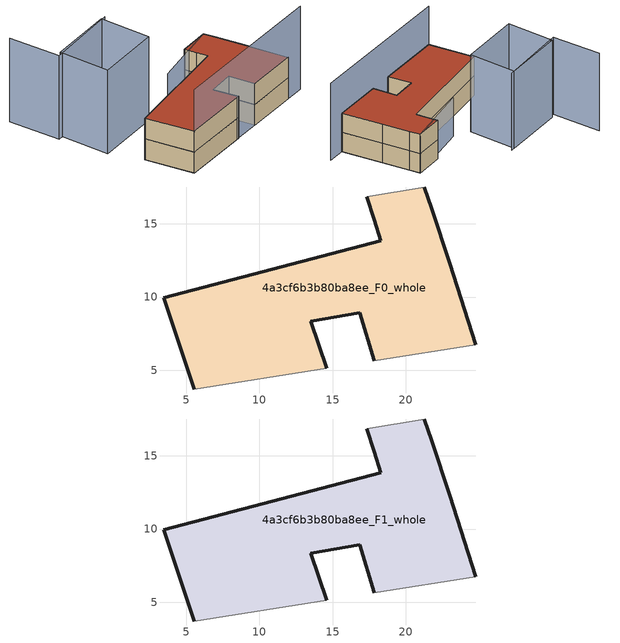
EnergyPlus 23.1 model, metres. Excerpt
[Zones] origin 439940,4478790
4a3cf6b3b80ba8ee_F0_whole
 floor ground (EU_floor_Construction): 24.77,6.74 22.97,12.29 21.77,16.04 21.25,17.51 17.33,16.84 17.83,15.26 18.27,13.84 3.47,9.93 5.55,3.72 14.59,5.15 13.5,8.34 16.84,8.94 17.85,5.66 z0
 wall outside (EU_wall_Construction): 5.55,3.72 3.47,9.93 18.27,13.84 17.83,15.26 17.33,16.84 / 21.25,17.51 21.77,16.04 22.97,12.29 24.77,6.74 / 17.85,5.66 16.84,8.94 13.5,8.34 14.59,5.15 z0:3
 wall adiabatic (EU_wall_Construction): 14.59,5.15 5.55,3.72 / 17.33,16.84 21.25,17.51 / 24.77,6.74 17.85,5.66 z0:3
4a3cf6b3b80ba8ee_F1_whole
 floor to 4a3cf6b3b80ba8ee_F0_whole (EU_floor_Construction): 24.77,6.74 22.97,12.29 21.77,16.04 21.25,17.51 17.33,16.84 17.83,15.26 18.27,13.84 3.47,9.93 5.55,3.72 14.59,5.15 13.5,8.34 16.84,8.94 17.85,5.66 z3
 wall outside (EU_wall_Construction): 5.55,3.72 3.47,9.93 18.27,13.84 17.83,15.26 17.33,16.84 / 21.25,17.51 21.77,16.04 22.97,12.29 24.77,6.74 / 17.85,5.66 16.84,8.94 13.5,8.34 14.59,5.15 z3:6
 wall adiabatic (EU_wall_Construction): 14.59,5.15 5.55,3.72 / 17.33,16.84 21.25,17.51 / 24.77,6.74 17.85,5.66 z3:6
 roof outside (EU_roof_Construction): 21.77,16.04 22.97,12.29 24.77,6.74 17.85,5.66 16.84,8.94 13.5,8.34 14.59,5.15 5.55,3.72 3.47,9.93 18.27,13.84 17.83,15.26 17.33,16.84 21.25,17.51 z6
shading: 5.55,3.73 27.17,7.12 / 9.26,22.27 -0.52,20.31 / -0.52,20.31 -1.9,27.21 / 9.86,15.52 1.28,14.01 / 1.28,14.01 0.11,20.72 / 0.11,20.72 8.68,22.23 / 8.68,22.23 9.86,15.52 z0:12; 21.25,17.51 12.15,14.57 z0:6
[Building]
EU S2 Campaign: North Axis=0; Terrain=City; Solar Distribution=FullExterior
[Site:Location]
Madrid: Latitude=40.5; Longitude=-3.5; Time Zone=1; Elevation=609
[SizingPeriod:WeatherFileDays]
AnnualSizingPeriod: Begin Month=1; Begin Day of Month=1; End Month=12; End Day of Month=31; Day of Week for Start Day=Monday; Use Weather File Daylight Saving Period=No; Use Weather File Rain and Snow Indicators=No
[MATERIAL]
EU_InternalMass_Material: Roughness=MediumRough; Thickness=0.1; Conductivity=1; Density=1800; Specific Heat=900; Thermal Absorptance=0.9; Solar Absorptance=0.7; Visible Absorptance=0.7
[MATERIAL:NOMASS] Roughness=MediumRough; Thermal Absorptance=0.9; Solar Absorptance=0.7; Visible Absorptance=0.7
Name | Thermal Resistance
EU_wall_NoMass | 1.26313
EU_roof_NoMass | 0.258054
EU_floor_NoMass | 0.563028
[CONSTRUCTION]
EU_wall_Construction: EU_wall_NoMass
EU_roof_Construction: EU_roof_NoMass
EU_floor_Construction: EU_floor_NoMass
EU_InternalMass_Construction: EU_InternalMass_Material
[ZONE] Type=1; Multiplier=1; Ceiling Height=autocalculate; Floor Area=autocalculate; Part of Total Floor Area=Yes
Name | Volume
4a3cf6b3b80ba8ee_F0_whole | 436.847
4a3cf6b3b80ba8ee_F1_whole | 436.846
[INTERNALMASS] Construction=EU_InternalMass_Construction; Surface Area=142.306
Name | Zone or ZoneList
4a3cf6b3b80ba8ee_F0_whole_EU_InternalMass | 4a3cf6b3b80ba8ee_F0_whole
4a3cf6b3b80ba8ee_F1_whole_EU_InternalMass | 4a3cf6b3b80ba8ee_F1_whole
[OTHEREQUIPMENT] Fuel Type=Electricity; Design Level Calculation Method=Watts/Area; Power per Zone Floor Area=1; Fraction Latent=0; Fraction Radiant=0; Fraction Lost=0; Carbon Dioxide Generation Rate=0; EndUse Subcategory=EU_Step8_InternalGains
Name | Zone or ZoneList or Space or SpaceList | Schedule
EU_Step8_InternalGain_4a3cf6b3b80ba8ee_F0_whole_f000 | 4a3cf6b3b80ba8ee_F0_whole | EU_Step8_GainSchedule_4a3cf6b3b80ba8ee_F0_whole_f000
EU_Step8_InternalGain_4a3cf6b3b80ba8ee_F1_whole_f000 | 4a3cf6b3b80ba8ee_F1_whole | EU_Step8_GainSchedule_4a3cf6b3b80ba8ee_F1_whole_f000
[ZONEVENTILATION:DESIGNFLOWRATE] Schedule=EU_AlwaysOn; Design Flow Rate Calculation Method=AirChanges/Hour; Air Changes per Hour=0.717621; Ventilation Type=Natural; Fan Pressure Rise=0; Fan Total Efficiency=1; Constant Term Coefficient=1; Temperature Term Coefficient=0; Velocity Term Coefficient=0; Velocity Squared Term Coefficient=0; Minimum Indoor Temperature=-100; Maximum Indoor Temperature=100; Delta Temperature=-100; Minimum Outdoor Temperature=-100; Maximum Outdoor Temperature=100; Maximum Wind Speed=40
Name | Zone or ZoneList or Space or SpaceList
EU_ConstantAir_4a3cf6b3b80ba8ee_F0_whole | 4a3cf6b3b80ba8ee_F0_whole
EU_ConstantAir_4a3cf6b3b80ba8ee_F1_whole | 4a3cf6b3b80ba8ee_F1_whole
[HVACTEMPLATE:THERMOSTAT] Constant Heating Setpoint=20; Constant Cooling Setpoint=50
EU_HeatOnly_4a3cf6b3b80ba8ee_F0_whole; EU_HeatOnly_4a3cf6b3b80ba8ee_F1_whole
[HVACTEMPLATE:ZONE:IDEALLOADSAIRSYSTEM] System Availability Schedule=EU_AlwaysOn; Maximum Heating Supply Air Temperature=50; Minimum Cooling Supply Air Temperature=13; Maximum Heating Supply Air Humidity Ratio=0.0156; Minimum Cooling Supply Air Humidity Ratio=0.0077; Heating Limit=NoLimit; Cooling Limit=NoLimit; Heating Availability Schedule=EU_AlwaysOn; Cooling Availability Schedule=EU_CoolingOff; Dehumidification Control Type=ConstantSensibleHeatRatio; Cooling Sensible Heat Ratio=0.7; Dehumidification Setpoint=60; Humidification Control Type=None; Humidification Setpoint=30; Outdoor Air Method=None; Outdoor Air Flow Rate per Person=0.00944; Outdoor Air Flow Rate per Zone Floor Area=0; Outdoor Air Flow Rate per Zone=0; Demand Controlled Ventilation Type=None; Outdoor Air Economizer Type=NoEconomizer; Heat Recovery Type=None; Sensible Heat Recovery Effectiveness=0.7; Latent Heat Recovery Effectiveness=0.65
Name | Template Thermostat
4a3cf6b3b80ba8ee_F0_whole | EU_HeatOnly_4a3cf6b3b80ba8ee_F0_whole
4a3cf6b3b80ba8ee_F1_whole | EU_HeatOnly_4a3cf6b3b80ba8ee_F1_whole
[SIZING:ZONE] Zone Cooling Design Supply Air Temperature Input Method=SupplyAirTemperature; Zone Cooling Design Supply Air Temperature=13; Zone Heating Design Supply Air Temperature Input Method=SupplyAirTemperature; Zone Heating Design Supply Air Temperature=50; Zone Cooling Design Supply Air Humidity Ratio=0.008; Zone Heating Design Supply Air Humidity Ratio=0.008; Cooling Design Air Flow Method=DesignDay; Cooling Design Air Flow Rate=0; Cooling Minimum Air Flow per Zone Floor Area=0.000762; Cooling Minimum Air Flow=0; Cooling Minimum Air Flow Fraction=0.2; Heating Design Air Flow Method=DesignDay; Heating Design Air Flow Rate=0; Heating Maximum Air Flow per Zone Floor Area=0.002032; Heating Maximum Air Flow=0.141576; Heating Maximum Air Flow Fraction=0.3; Account for Dedicated Outdoor Air System=No; Dedicated Outdoor Air System Control Strategy=NeutralSupplyAir; Dedicated Outdoor Air Low Setpoint Temperature for Design=autosize; Dedicated Outdoor Air High Setpoint Temperature for Design=autosize; Zone Load Sizing Method=Sensible Load Only No Latent Load; Zone Latent Cooling Design Supply Air Humidity Ratio Input Method=HumidityRatioDifference; Zone Cooling Design Supply Air Humidity Ratio Difference=0.005; Zone Latent Heating Design Supply Air Humidity Ratio Input Method=HumidityRatioDifference; Zone Humidification Design Supply Air Humidity Ratio Difference=0.005
4a3cf6b3b80ba8ee_F0_whole; 4a3cf6b3b80ba8ee_F1_whole
[SCHEDULE:CONSTANT]
Name | Hourly Value
EU_AlwaysOn | 1
EU_CoolingOff | 0
[SCHEDULE:FILE] Column Number=1; Rows to Skip at Top=0; Number of Hours of Data=8760; Column Separator=Comma; Interpolate to Timestep=No; Minutes per Item=60; Adjust Schedule for Daylight Savings=Yes
Name | File
EU_Step8_GainSchedule_4a3cf6b3b80ba8ee_F0_whole_f000 | ../../schedules/4a3cf6b3b80ba8ee/4a3cf6b3b80ba8ee_F0_whole_f000_gain.csv
EU_Step8_GainSchedule_4a3cf6b3b80ba8ee_F1_whole_f000 | ../../schedules/4a3cf6b3b80ba8ee/4a3cf6b3b80ba8ee_F1_whole_f000_gain.csv
